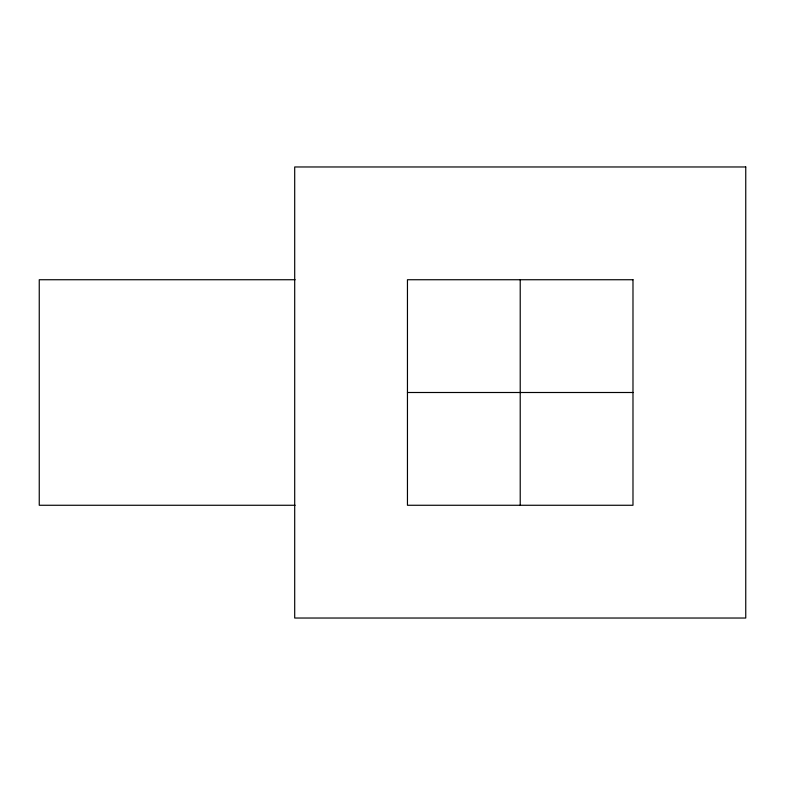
<?xml version="1.0" encoding="UTF-8"?>
<svg xmlns="http://www.w3.org/2000/svg" width="785" height="785" viewBox="0 0 785 785"><rect width="100%" height="100%" fill="white"/><g stroke="black" fill="none" stroke-linecap="round" stroke-linejoin="round"><path stroke-width="1.18" d="M295.111 279.735L39.25 279.735L39.25 505.265L295.111 505.265M407.454 392.5L632.985 392.5M520.219 279.735L520.219 505.265M745.75 166.969L294.699 166.969L294.699 618.03L745.75 618.03L745.75 166.969M632.985 279.735L407.454 279.735L407.454 505.265L632.985 505.265L632.985 279.735"/></g></svg>
